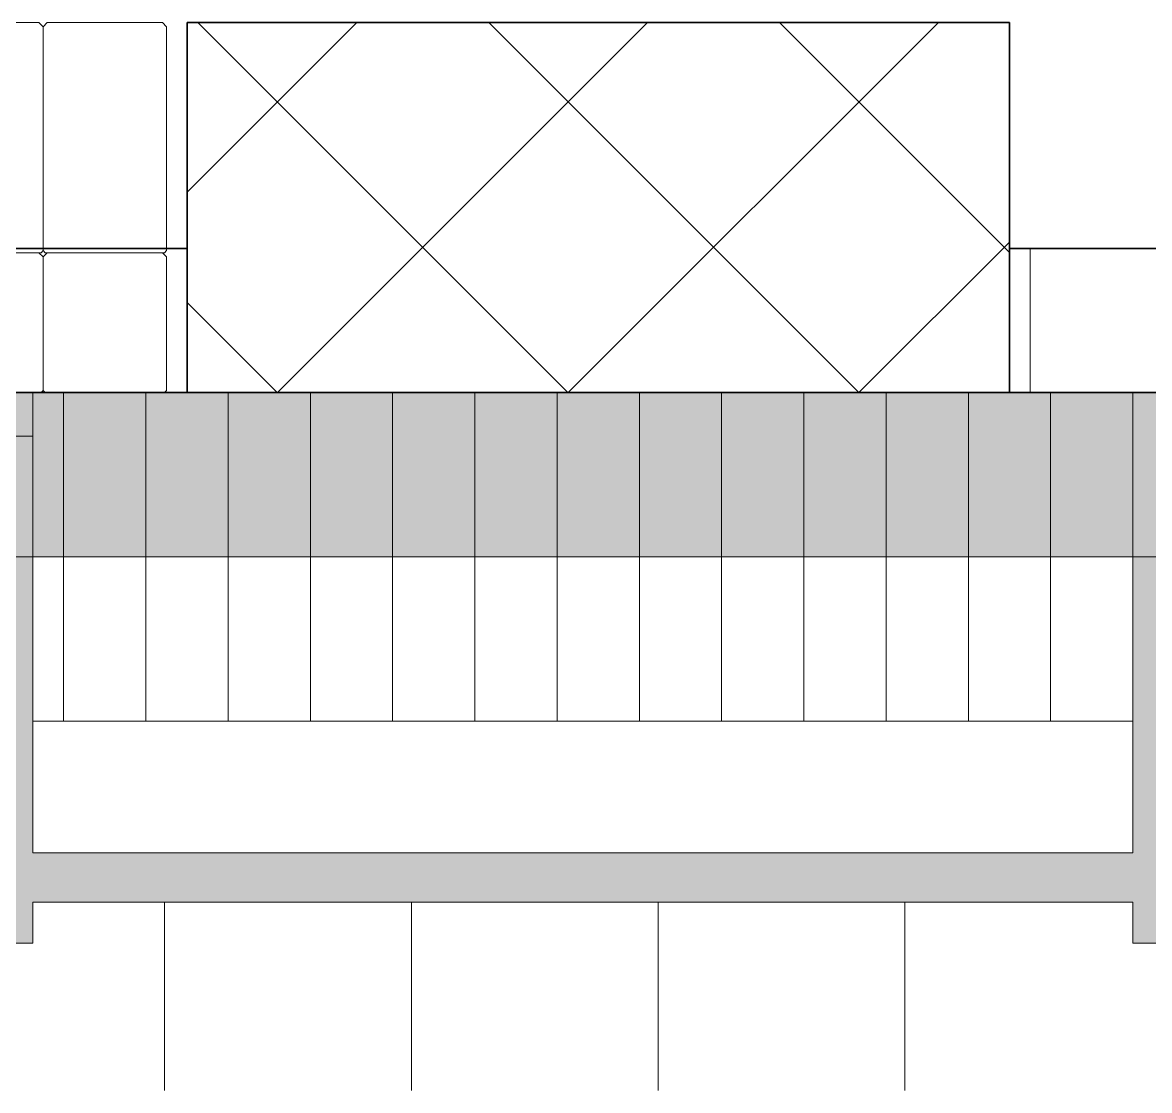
# Model space of a CAD drawing. Header units: metres. Extents: x 0.003 to 0.843, y 0.003 to 0.597.
# Drawn here: x 0.56516 to 0.57612, y 0.1558 to 0.1662 of the extents above; entities that cross this region are included whole.
import ezdxf

# ---------------------------------------------------------------- set-up
doc = ezdxf.new("R2010")
doc.units = ezdxf.units.M
for name, pattern in [('AUSGEZOGEN', [0]), ('LINIE_23', [0.0079, 0.004, -0.0013, 0, -0.0013, 0, -0.0013]), ('STRICHLINIE', [19.05, 12.7, -6.35]), ('STRICHPUNKT', [25.4, 12.7, -6.35, 0, -6.35])]:
    doc.linetypes.add(name, pattern=pattern)
for name, color, linetype, lineweight in [('Allgemein', 7, 'AUSGEZOGEN', 18), ('Ausbau Raeume', 7, 'AUSGEZOGEN', 18), ('Bauachsen grob', 7, 'STRICHPUNKT', 13), ('Bodenplatte', 7, 'AUSGEZOGEN', 18), ('Daemmung', 7, 'AUSGEZOGEN', 18), ('Decke', 7, 'AUSGEZOGEN', 35), ('Fenster', 7, 'AUSGEZOGEN', 18), ('Unterkonstruktion', 7, 'AUSGEZOGEN', 18), ('Wand Beton bewehrt', 7, 'AUSGEZOGEN', 35)]:
    doc.layers.add(name, color=color, linetype=linetype, lineweight=lineweight)

msp = doc.modelspace()

# ---------------------------------------------------------------- hatches: boundary and pattern name
at = {"layer": 'Allgemein', "linetype": 'AUSGEZOGEN', "lineweight": 13}
msp.add_hatch(color=32, dxfattribs=at).paths.add_polyline_path([(0.56526, 0.159397), (0.56526, 0.162171), (0.56446, 0.162171), (0.56446, 0.159397), (0.56446, 0.158597), (0.56446, 0.158117), (0.56446, 0.157637), (0.56446, 0.157237), (0.56526, 0.157237), (0.56526, 0.157637), (0.56526, 0.158117), (0.56526, 0.158597)])
h = msp.add_hatch(color=32, dxfattribs=at)
h.paths.add_polyline_path([(0.47636, 0.158117), (0.45436, 0.158117), (0.45436, 0.157637), (0.47636, 0.157637)])
h.paths.add_polyline_path([(0.33116, 0.158117), (0.3174, 0.158117), (0.3174, 0.157637), (0.33116, 0.157637)])
h.paths.add_polyline_path([(0.48036, 0.158117), (0.48036, 0.157637), (0.50236, 0.157637), (0.50236, 0.158117)])
h.paths.add_polyline_path([(0.57596, 0.158117), (0.56526, 0.158117), (0.56526, 0.157637), (0.57596, 0.157637)])
h.paths.add_polyline_path([(0.38076, 0.158117), (0.38076, 0.157637), (0.39146, 0.157637), (0.39146, 0.158117)])
h.paths.add_polyline_path([(0.63884, 0.158117), (0.62556, 0.158117), (0.62556, 0.157637), (0.63884, 0.157637)])
at = {"layer": 'Bodenplatte', "linetype": 'AUSGEZOGEN', "lineweight": 13}
msp.add_hatch(color=71, dxfattribs=at).paths.add_polyline_path([(0.32236, 0.162597), (0.32236, 0.160997), (0.63436, 0.160997), (0.63436, 0.162597)])
at = {"layer": 'Daemmung', "linetype": 'AUSGEZOGEN', "lineweight": 13}
msp.add_hatch(color=32, dxfattribs=at).paths.add_polyline_path([(0.57676, 0.159397), (0.57676, 0.162597), (0.57596, 0.162597), (0.57596, 0.159397), (0.57596, 0.158597), (0.57596, 0.158117), (0.57596, 0.157637), (0.57596, 0.157237), (0.57676, 0.157237), (0.57676, 0.157637), (0.57676, 0.158117), (0.57676, 0.158597)])

# ---------------------------------------------------------------- linework, layer by layer
at = {"layer": 'Allgemein', "color": 7, "linetype": 'AUSGEZOGEN', "lineweight": 13}
for p, q in [((0.56526, 0.162171), (0.56446, 0.162171)), ((0.56526, 0.159397), (0.56526, 0.162171)), ((0.56526, 0.158597), (0.56526, 0.159397)), ((0.56526, 0.158117), (0.56526, 0.158597)), ((0.57596, 0.158117), (0.56526, 0.158117)), ((0.56526, 0.157237), (0.56526, 0.157637)), ((0.56526, 0.157637), (0.57596, 0.157637)), ((0.56446, 0.157237), (0.56526, 0.157237))]:
    msp.add_line(p, q, dxfattribs=at)
at = {"layer": 'Ausbau Raeume', "color": 254, "linetype": 'AUSGEZOGEN', "lineweight": 18}
for p, q in [((0.566542, 0.155803), (0.566542, 0.157637)), ((0.568942, 0.155803), (0.568942, 0.157637)), ((0.571342, 0.155803), (0.571342, 0.157637)), ((0.573742, 0.155803), (0.573742, 0.157637))]:
    msp.add_line(p, q, dxfattribs=at)
at = {"layer": 'Bauachsen grob', "color": 32, "linetype": 'LINIE_23', "lineweight": 25, "true_color": 0xc36e14}
msp.add_line((0.2294, 0.164597), (0.73132, 0.164597), dxfattribs=at)
at = {"layer": 'Bodenplatte', "color": 92, "linetype": 'STRICHLINIE', "lineweight": 18}
for p, q in [((0.63436, 0.162597), (0.32236, 0.162597)), ((0.31916, 0.160997), (0.63756, 0.160997))]:
    msp.add_line(p, q, dxfattribs=at)
at = {"layer": 'Daemmung', "color": 7, "linetype": 'AUSGEZOGEN', "lineweight": 18}
for p, q in [((0.56526, 0.162171), (0.56526, 0.162597)), ((0.56676, 0.162597), (0.56526, 0.162597)), ((0.57476, 0.162597), (0.56676, 0.162597)), ((0.57596, 0.162597), (0.57476, 0.162597)), ((0.57596, 0.162597), (0.57596, 0.159397)), ((0.56526, 0.159397), (0.56526, 0.162171)), ((0.56526, 0.159397), (0.57596, 0.159397))]:
    msp.add_line(p, q, dxfattribs=at)
at = {"layer": 'Daemmung', "color": 7, "linetype": 'AUSGEZOGEN', "lineweight": 13}
for p, q in [((0.57676, 0.162597), (0.57596, 0.162597)), ((0.57596, 0.162597), (0.57596, 0.159397)), ((0.57596, 0.159397), (0.57596, 0.158597)), ((0.57596, 0.158597), (0.57596, 0.158117)), ((0.57596, 0.157637), (0.57596, 0.157237)), ((0.57596, 0.157237), (0.57676, 0.157237))]:
    msp.add_line(p, q, dxfattribs=at)
for points in [[(0.56556, 0.162597), (0.56556, 0.16005), (0.56556, 0.16005), (0.56556, 0.15985), (0.56556, 0.15985), (0.56556, 0.159578), (0.56556, 0.159578), (0.56556, 0.159397)], [(0.56636, 0.162597), (0.56636, 0.160041), (0.56636, 0.160041), (0.56636, 0.159815), (0.56636, 0.159815), (0.56636, 0.159564), (0.56636, 0.159564), (0.56636, 0.159397)], [(0.56636, 0.162597), (0.56636, 0.160041), (0.56636, 0.160041), (0.56636, 0.159815), (0.56636, 0.159815), (0.56636, 0.159564), (0.56636, 0.159564), (0.56636, 0.159397)], [(0.56716, 0.162597), (0.56716, 0.160032), (0.56716, 0.160032), (0.56716, 0.15978), (0.56716, 0.15978), (0.56716, 0.15955), (0.56716, 0.15955), (0.56716, 0.159397)], [(0.56796, 0.162597), (0.56796, 0.160023), (0.56796, 0.160023), (0.56796, 0.159745), (0.56796, 0.159745), (0.56796, 0.159536), (0.56796, 0.159536), (0.56796, 0.159397)], [(0.56876, 0.162597), (0.56876, 0.160015), (0.56876, 0.160015), (0.56876, 0.15971), (0.56876, 0.15971), (0.56876, 0.159522), (0.56876, 0.159522), (0.56876, 0.159397)], [(0.56956, 0.162597), (0.56956, 0.160006), (0.56956, 0.160006), (0.56956, 0.159676), (0.56956, 0.159676), (0.56956, 0.159508), (0.56956, 0.159508), (0.56956, 0.159397)], [(0.56956, 0.162597), (0.56956, 0.160006), (0.56956, 0.160006), (0.56956, 0.159676), (0.56956, 0.159676), (0.56956, 0.159508), (0.56956, 0.159508), (0.56956, 0.159397)], [(0.57036, 0.162597), (0.57036, 0.159997), (0.57036, 0.159997), (0.57036, 0.159641), (0.57036, 0.159641), (0.57036, 0.159494), (0.57036, 0.159494), (0.57036, 0.159397)], [(0.57116, 0.162597), (0.57116, 0.159989), (0.57116, 0.159989), (0.57116, 0.159606), (0.57116, 0.159606), (0.57116, 0.159481), (0.57116, 0.159481), (0.57116, 0.159397)], [(0.57196, 0.162597), (0.57196, 0.15998), (0.57196, 0.15998), (0.57196, 0.159571), (0.57196, 0.159571), (0.57196, 0.159467), (0.57196, 0.159467), (0.57196, 0.159397)], [(0.57276, 0.162597), (0.57276, 0.159971), (0.57276, 0.159971), (0.57276, 0.159536), (0.57276, 0.159536), (0.57276, 0.159453), (0.57276, 0.159453), (0.57276, 0.159397)], [(0.57276, 0.162597), (0.57276, 0.159971), (0.57276, 0.159971), (0.57276, 0.159536), (0.57276, 0.159536), (0.57276, 0.159453), (0.57276, 0.159453), (0.57276, 0.159397)], [(0.57356, 0.162597), (0.57356, 0.159963), (0.57356, 0.159963), (0.57356, 0.159502), (0.57356, 0.159502), (0.57356, 0.159439), (0.57356, 0.159439), (0.57356, 0.159397)], [(0.57436, 0.162597), (0.57436, 0.159954), (0.57436, 0.159954), (0.57436, 0.159467), (0.57436, 0.159467), (0.57436, 0.159425), (0.57436, 0.159425), (0.57436, 0.159397)], [(0.57516, 0.162597), (0.57516, 0.159945), (0.57516, 0.159945), (0.57516, 0.159432), (0.57516, 0.159432), (0.57516, 0.159411), (0.57516, 0.159411), (0.57516, 0.159397)], [(0.57596, 0.162597), (0.57596, 0.159936), (0.57596, 0.159936), (0.57596, 0.159397), (0.57596, 0.159397), (0.57596, 0.159397), (0.57596, 0.159397), (0.57596, 0.159397)], [(0.57596, 0.162597), (0.57596, 0.159936), (0.57596, 0.159936), (0.57596, 0.159397), (0.57596, 0.159397), (0.57596, 0.159397), (0.57596, 0.159397), (0.57596, 0.159397)]]:
    msp.add_lwpolyline(points, dxfattribs=at)
at = {"layer": 'Decke', "color": 92, "linetype": 'STRICHPUNKT', "lineweight": 18}
for p, q in [((0.32236, 0.162597), (0.63436, 0.162597)), ((0.63756, 0.160997), (0.31916, 0.160997))]:
    msp.add_line(p, q, dxfattribs=at)
at = {"layer": 'Fenster', "color": 7, "linetype": 'AUSGEZOGEN', "lineweight": 13}
for p, q in [((0.56532, 0.166197), (0.56404, 0.166197)), ((0.56536, 0.166157), (0.56532, 0.166197)), ((0.56536, 0.166157), (0.5654, 0.166197)), ((0.5654, 0.166197), (0.56652, 0.166197)), ((0.56656, 0.166157), (0.56652, 0.166197)), ((0.56536, 0.163977), (0.56536, 0.166157)), ((0.56656, 0.166157), (0.56656, 0.163977)), ((0.564846, 0.163957), (0.56534, 0.163957)), ((0.56536, 0.163917), (0.56532, 0.163957)), ((0.56534, 0.163957), (0.56536, 0.163977)), ((0.56538, 0.163957), (0.56536, 0.163977)), ((0.56536, 0.163917), (0.5654, 0.163957)), ((0.56536, 0.162617), (0.56536, 0.163917)), ((0.56538, 0.163957), (0.56654, 0.163957)), ((0.56656, 0.163917), (0.56652, 0.163957)), ((0.56654, 0.163957), (0.56656, 0.163977)), ((0.56656, 0.163917), (0.56656, 0.162617)), ((0.5643, 0.162597), (0.56534, 0.162597)), ((0.56534, 0.162597), (0.56536, 0.162617)), ((0.56538, 0.162597), (0.56536, 0.162617)), ((0.56654, 0.162597), (0.56538, 0.162597)), ((0.56654, 0.162597), (0.56656, 0.162617))]:
    msp.add_line(p, q, dxfattribs=at)
msp.add_lwpolyline([(0.57716, 0.162597), (0.57496, 0.162597), (0.57496, 0.163997), (0.57716, 0.163997), (0.57716, 0.162597)], dxfattribs=at)
at = {"layer": 'Unterkonstruktion', "color": 7, "linetype": 'AUSGEZOGEN', "lineweight": 13}
for p, q in [((0.56526, 0.158597), (0.56526, 0.159397)), ((0.57596, 0.159397), (0.56526, 0.159397)), ((0.57596, 0.159397), (0.57596, 0.158597)), ((0.56526, 0.158117), (0.56526, 0.158597)), ((0.57596, 0.158597), (0.57596, 0.158117)), ((0.56526, 0.158117), (0.57596, 0.158117))]:
    msp.add_line(p, q, dxfattribs=at)
at = {"layer": 'Wand Beton bewehrt', "color": 7, "linetype": 'AUSGEZOGEN', "lineweight": 35}
for p, q in [((0.56676, 0.163997), (0.56676, 0.166197)), ((0.57476, 0.166197), (0.56676, 0.166197)), ((0.57476, 0.166197), (0.57476, 0.163997)), ((0.56676, 0.162597), (0.56676, 0.163997)), ((0.57476, 0.163997), (0.57476, 0.162597)), ((0.56676, 0.162597), (0.57476, 0.162597))]:
    msp.add_line(p, q, dxfattribs=at)
at = {"layer": 'Wand Beton bewehrt', "color": 180, "linetype": 'STRICHPUNKT', "lineweight": 35}
for p, q in [((0.56676, 0.163997), (0.50086, 0.163997)), ((0.56676, 0.162597), (0.56676, 0.163997)), ((0.62676, 0.163997), (0.57476, 0.163997)), ((0.57476, 0.163997), (0.57476, 0.162597)), ((0.56446, 0.162597), (0.56526, 0.162597)), ((0.56526, 0.162597), (0.56676, 0.162597)), ((0.57476, 0.162597), (0.57596, 0.162597)), ((0.57596, 0.162597), (0.57676, 0.162597))]:
    msp.add_line(p, q, dxfattribs=at)
at = {"layer": 'Wand Beton bewehrt', "color": 7, "linetype": 'AUSGEZOGEN', "lineweight": 13}
for p, q in [((0.573296, 0.162597), (0.57476, 0.164061)), ((0.567637, 0.162597), (0.56676, 0.163474))]:
    msp.add_line(p, q, dxfattribs=at)
for points in [[(0.56676, 0.164546), (0.568411, 0.166197), (0.568411, 0.166197), (0.568411, 0.166197), (0.568411, 0.166197)], [(0.570465, 0.162597), (0.566865, 0.166197), (0.566865, 0.166197), (0.566865, 0.166197), (0.566865, 0.166197)], [(0.56764, 0.162597), (0.57124, 0.166197), (0.57124, 0.166197), (0.57124, 0.166197), (0.57124, 0.166197)], [(0.573294, 0.162597), (0.569694, 0.166197), (0.569694, 0.166197), (0.569694, 0.166197), (0.569694, 0.166197)], [(0.570468, 0.162597), (0.574068, 0.166197), (0.574068, 0.166197), (0.574068, 0.166197), (0.574068, 0.166197)], [(0.57476, 0.16396), (0.572522, 0.166197), (0.572522, 0.166197), (0.572522, 0.166197), (0.572522, 0.166197)]]:
    msp.add_lwpolyline(points, dxfattribs=at)

doc.saveas('drawing.dxf')
